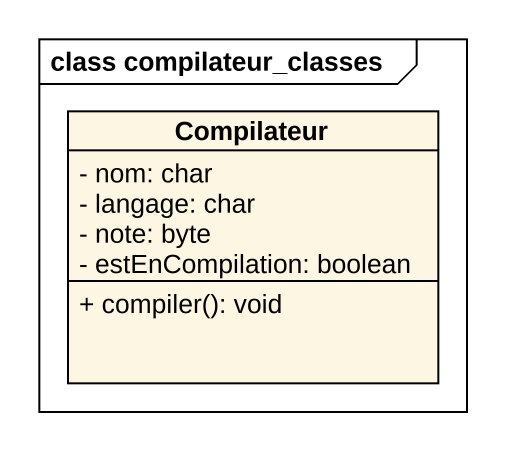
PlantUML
@startuml
mainframe class compilateur_classes
hide circle
hide empty members
skinparam classAttributeIconSize 0
class Compilateur {
  - nom: char
  - langage: char
  - note: byte
  - estEnCompilation: boolean
  + compiler(): void
}
@enduml
